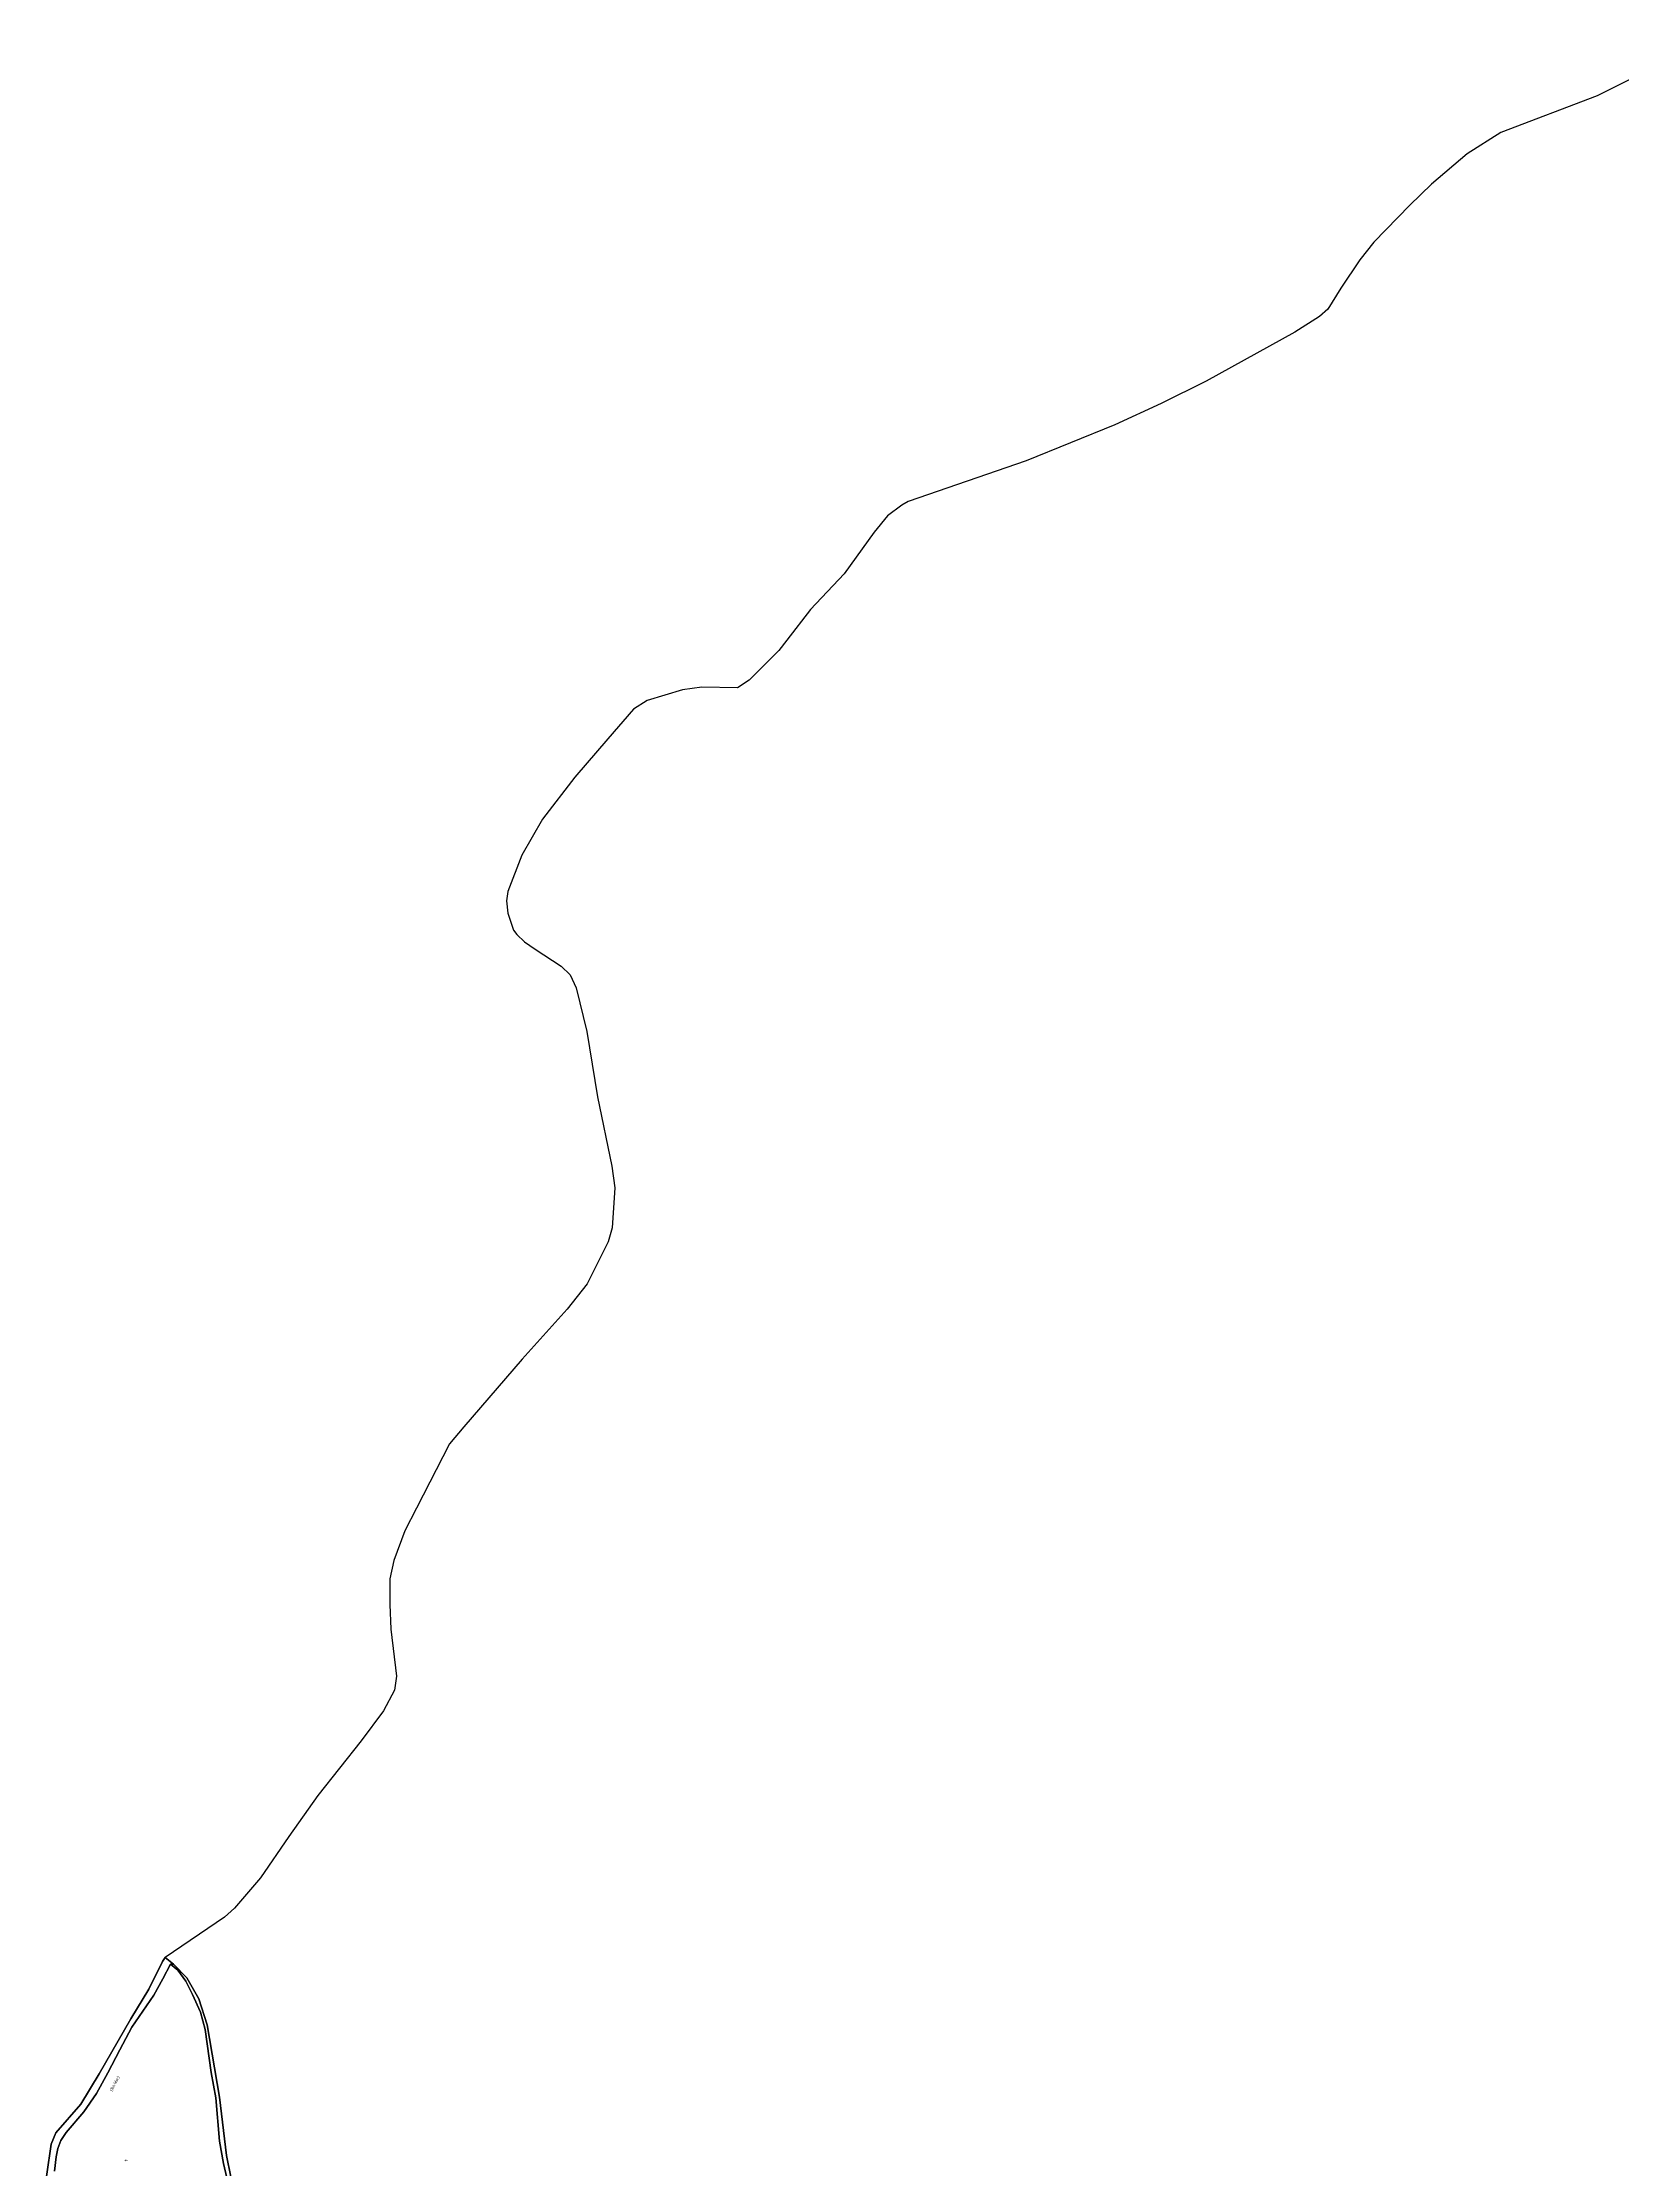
# Model space of a CAD drawing. Extents: x 1189447 to 1205702, y 6141591 to 6152844.
# Drawn here: x 1196354 to 1197935, y 6148121 to 6150249 of the extents above; entities that cross this region are included whole.
import ezdxf

# ---------------------------------------------------------------- set-up
doc = ezdxf.new("R2010")
doc.units = 0
doc.linetypes.add('CONTINU', pattern=[0])
for name, color, linetype in [('1LIEUDIT', 7, 'CONTINU'), ('1PARCELLE', 7, 'CONTINU'), ('1SECTION', 7, 'CONTINU'), ('1SUBDSECT', 7, 'CONTINU'), ('1TRONFLUV', 7, 'CONTINU'), ('3PARCELLETEX', 7, 'CONTINU'), ('3TRONFLUVTEX', 7, 'CONTINU')]:
    doc.layers.add(name, color=color, linetype=linetype)
doc.styles.get("Standard").update_dxf_attribs({"font": 'Times New Roman'})

msp = doc.modelspace()

# ---------------------------------------------------------------- linework, layer by layer
at = {"layer": '1LIEUDIT'}
msp.add_lwpolyline([(1196354.1, 6148086.23), (1196362.71, 6148146.3), (1196367.35, 6148157.58), (1196392.52, 6148186.36), (1196410.87, 6148216.42), (1196442.56, 6148271.56), (1196460.36, 6148301.19), (1196474.13, 6148328.77), (1196476.95, 6148332.82), (1196485.02, 6148326.37), (1196498.48, 6148312.58), (1196510.61, 6148291.6), (1196518.87, 6148265.54), (1196531.25, 6148193.18), (1196538.16, 6148134.76), (1196542.49, 6148113.51)], dxfattribs=at)
at = {"layer": '1PARCELLE'}
msp.add_lwpolyline([(1196366.01, 6148119.02), (1196367.89, 6148133.45), (1196369.51, 6148141.69), (1196372.39, 6148149.85), (1196377.64, 6148157.86), (1196395.55, 6148178.44), (1196408.25, 6148196.95), (1196419.38, 6148217.55), (1196431.34, 6148240.64), (1196443.61, 6148263.28), (1196465.51, 6148295.36), (1196474.63, 6148311.45), (1196482.2, 6148326.21), (1196489.36, 6148320.22), (1196497.42, 6148309.21), (1196504.29, 6148295.93), (1196512.04, 6148278.11), (1196516.71, 6148260.98), (1196522.84, 6148217.95), (1196527.56, 6148192.66), (1196531.27, 6148149.29), (1196535.25, 6148126.7), (1196538.6, 6148112.54)], dxfattribs=at)
at = {"layer": '1SECTION'}
msp.add_lwpolyline([(1198016.12, 6150248.63), (1197909.72, 6150195.24), (1197813.25, 6150158.63), (1197779.58, 6150137.22), (1197743.85, 6150106.89), (1197722.11, 6150085.85), (1197686.19, 6150048.95), (1197672.21, 6150031.13), (1197653.27, 6150002.98), (1197640.11, 6149981.89), (1197631.87, 6149974.65), (1197607.2, 6149959), (1197518.39, 6149909.89), (1197473.48, 6149887.43), (1197426.94, 6149866.05), (1197338.46, 6149830.14), (1197220.44, 6149789.35), (1197213.82, 6149785.86), (1197199.59, 6149775.2), (1197186.09, 6149758.76), (1197156.08, 6149717.01), (1197122.71, 6149681.43), (1197098.94, 6149650.89), (1197090.76, 6149640.59), (1197061.31, 6149610.77), (1197049.37, 6149603.24), (1197013.91, 6149603.69), (1196994.59, 6149600.92), (1196959.1, 6149590.33), (1196945.47, 6149581.77), (1196919.67, 6149551.93), (1196886.64, 6149513.73), (1196854.34, 6149471.67), (1196833.75, 6149435.67), (1196819.82, 6149399.5), (1196818.5, 6149390.16), (1196819.85, 6149377.76), (1196825.46, 6149360.58), (1196828.8, 6149356.23), (1196836.52, 6149348.93), (1196846.94, 6149341.59), (1196873.17, 6149324.66), (1196882.11, 6149315.88), (1196888.09, 6149303.02), (1196898.72, 6149259.43), (1196909.37, 6149193.88), (1196923.88, 6149124.55), (1196926.77, 6149102.92), (1196924.07, 6149062.89), (1196920.15, 6149048.84), (1196899.13, 6149006.99), (1196879.2, 6148981.61), (1196833.89, 6148931.44), (1196775.61, 6148863.96), (1196761.38, 6148846.84), (1196728.22, 6148782.47), (1196716.58, 6148759.75), (1196705.6, 6148730.01), (1196701.49, 6148711.7), (1196701.49, 6148685.91), (1196702.53, 6148661.23), (1196708.32, 6148614.22), (1196706.27, 6148600.24), (1196695.4, 6148579.57), (1196673.08, 6148549.83), (1196629.69, 6148495.03), (1196600.72, 6148454.02), (1196572.23, 6148412.65), (1196546.25, 6148382.27), (1196536.34, 6148373.25), (1196476.95, 6148332.82), (1196474.13, 6148328.77), (1196460.36, 6148301.19), (1196442.56, 6148271.56), (1196410.87, 6148216.42), (1196392.52, 6148186.36), (1196367.35, 6148157.58), (1196362.71, 6148146.3), (1196354.1, 6148086.23)], dxfattribs=at)
at = {"layer": '1SUBDSECT'}
msp.add_lwpolyline([(1196542.49, 6148113.51), (1196538.16, 6148134.76), (1196531.25, 6148193.18), (1196518.87, 6148265.54), (1196510.61, 6148291.6), (1196498.48, 6148312.58), (1196485.02, 6148326.37), (1196476.95, 6148332.82), (1196474.13, 6148328.77), (1196460.36, 6148301.19), (1196442.56, 6148271.56), (1196410.87, 6148216.42), (1196392.52, 6148186.36), (1196367.35, 6148157.58), (1196362.71, 6148146.3), (1196354.1, 6148086.23)], dxfattribs=at)
at = {"layer": '1TRONFLUV'}
msp.add_lwpolyline([(1196354.1, 6148086.23), (1196362.71, 6148146.3), (1196367.35, 6148157.58), (1196392.52, 6148186.36), (1196410.87, 6148216.42), (1196442.56, 6148271.56), (1196460.36, 6148301.19), (1196474.13, 6148328.77), (1196476.95, 6148332.82), (1196485.02, 6148326.37), (1196482.2, 6148326.21), (1196474.63, 6148311.45), (1196465.51, 6148295.36), (1196443.61, 6148263.28), (1196431.34, 6148240.64), (1196419.38, 6148217.55), (1196408.25, 6148196.95), (1196395.55, 6148178.44), (1196377.64, 6148157.86), (1196372.39, 6148149.85), (1196369.51, 6148141.69), (1196367.89, 6148133.45), (1196366.01, 6148119.02)], dxfattribs=at)
msp.add_lwpolyline([(1196548.53, 6148088.49), (1196543.32, 6148099.6), (1196538.6, 6148112.54), (1196535.25, 6148126.7), (1196531.27, 6148149.29), (1196527.56, 6148192.66), (1196522.84, 6148217.95), (1196516.71, 6148260.98), (1196512.04, 6148278.11), (1196504.29, 6148295.93), (1196497.42, 6148309.21), (1196489.36, 6148320.22), (1196482.2, 6148326.21), (1196485.02, 6148326.37), (1196498.48, 6148312.58), (1196510.61, 6148291.6), (1196518.87, 6148265.54), (1196531.25, 6148193.18), (1196538.16, 6148134.76), (1196542.49, 6148113.51), (1196546.67, 6148101.65), (1196552.19, 6148088.94), (1196548.53, 6148088.49)], close=True, dxfattribs=at)

# ---------------------------------------------------------------- texts
at = {"layer": '3PARCELLETEX'}
msp.add_text('46', height=2, dxfattribs=at).set_placement((1196436.25, 6148129.02))
at = {"layer": '3TRONFLUVTEX'}
msp.add_text('(Rivière)', height=3, rotation=62.6, dxfattribs=at).set_placement((1196423.76, 6148198.78))

doc.saveas('drawing.dxf')
